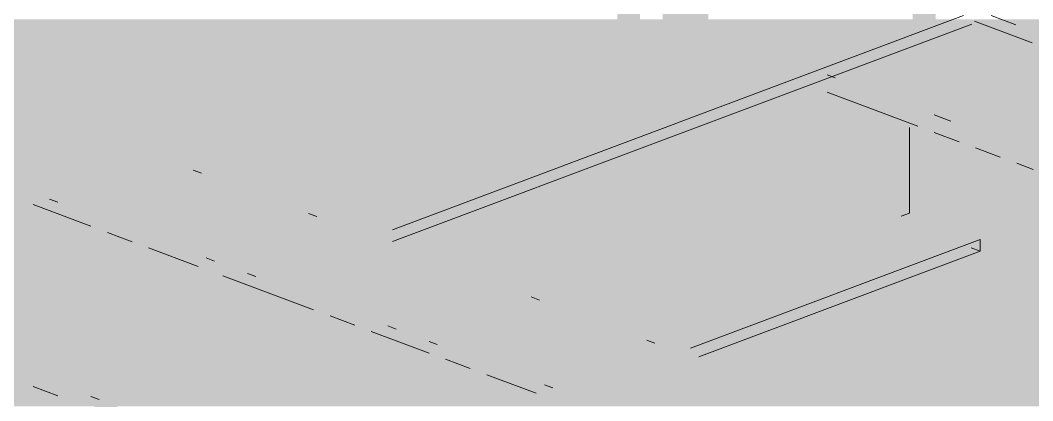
# Paper-space layout '03 3D Building and Roof' of a CAD drawing. Header units: millimetres. Extents: x 5 to 415, y 5 to 292.
# Drawn here: x 193.81 to 201.45, y 98.33 to 101.19 of the extents above; entities that cross this region are included whole.
import ezdxf

# ---------------------------------------------------------------- set-up
doc = ezdxf.new("R2010")
doc.units = ezdxf.units.MM
doc.layers.add('EXISTING', color=7, linetype='Continuous')
doc.layers.add('IMAGES', color=7, linetype='Continuous')

# ---------------------------------------------------------------- blocks, each defined once
blk = doc.blocks.new('SHEET_03')
at = {"layer": 'EXISTING', "color": 250, "lineweight": 9}
for p, q in [((196.6188, 99.6165), (200.9243, 101.2294)), ((201.1304, 101.2291), (201.317, 101.1592)), ((196.6188, 99.5291), (200.9867, 101.1653)), ((201.4413, 101.0253), (201.0061, 101.1883)), ((199.8945, 100.7836), (199.9566, 100.7603)), ((200.5784, 100.3963), (199.8945, 100.6525)), ((200.7028, 100.4808), (200.8271, 100.4343)), ((200.5158, 100.3865), (200.5158, 99.7423)), ((200.8893, 100.2798), (200.7028, 100.3497)), ((201.2002, 100.1634), (201.0137, 100.2333)), ((201.4489, 100.0702), (201.3245, 100.1168)), ((195.1775, 100.0424), (195.1153, 100.0657)), ((194.0334, 99.8467), (194.0956, 99.8234)), ((194.3443, 99.6428), (193.909, 99.8059)), ((196.048, 99.7163), (195.9858, 99.7396)), ((200.4534, 99.719), (200.5158, 99.7423)), ((194.6552, 99.5264), (194.4686, 99.5963)), ((198.8651, 98.7245), (201.0491, 99.5426)), ((201.0491, 99.5426), (201.0491, 99.4552)), ((195.1526, 99.34), (194.7795, 99.4798)), ((201.0491, 99.4552), (200.9796, 99.4812)), ((195.2148, 99.4042), (195.2769, 99.3809)), ((198.9275, 98.6604), (201.0491, 99.4552)), ((196.0231, 99.0139), (195.3391, 99.2702)), ((195.5256, 99.2877), (195.5878, 99.2644)), ((197.7268, 99.0874), (197.6646, 99.1107)), ((196.334, 98.8975), (196.1474, 98.9674)), ((196.8936, 98.6879), (196.4583, 98.8509)), ((196.5827, 98.8917), (196.6448, 98.8684)), ((196.8936, 98.7753), (196.9557, 98.752)), ((198.5973, 98.7613), (198.5351, 98.7846)), ((197.2044, 98.5714), (197.0179, 98.6413)), ((197.7019, 98.3851), (197.3288, 98.5248)), ((194.0956, 98.3666), (193.909, 98.4365)), ((197.764, 98.4492), (197.8262, 98.4259)), ((194.3443, 98.3609), (194.4064, 98.3376))]:
    blk.add_line(p, q, dxfattribs=at)
at = {"layer": 'IMAGES', "color": 7}
for points in [[(198.313, 101.0286), (198.4843, 101.0286), (198.313, 101.3714), (198.4843, 101.3714)], [(198.6557, 101.0286), (198.827, 101.0286), (198.6557, 101.3714), (198.827, 101.3714)], [(198.827, 101.0286), (198.9984, 101.0286), (198.827, 101.3714), (198.9984, 101.3714)], [(200.5407, 100.8571), (200.712, 100.8571), (200.5407, 101.3714), (200.712, 101.3714)], [(193.0007, 101.0286), (197.7989, 101.0286), (193.0007, 101.2), (197.7989, 101.2)], [(197.7989, 101.0286), (198.1416, 101.0286), (197.7989, 101.2), (198.1416, 101.2)], [(198.1416, 101.0286), (198.313, 101.0286), (198.1416, 101.2), (198.313, 101.2)], [(198.4843, 101.0286), (198.6557, 101.0286), (198.4843, 101.2), (198.6557, 101.2)], [(198.9984, 101.0286), (200.0266, 101.0286), (198.9984, 101.2), (200.0266, 101.2)], [(200.0266, 101.0286), (200.1979, 101.0286), (200.0266, 101.2), (200.1979, 101.2)], [(200.1979, 101.0286), (200.5407, 101.0286), (200.1979, 101.2), (200.5407, 101.2)], [(200.712, 101.0286), (200.8834, 101.0286), (200.712, 101.2), (200.8834, 101.2)], [(200.8834, 101.0286), (201.3975, 101.0286), (200.8834, 101.2), (201.3975, 101.2)], [(201.3975, 101.0286), (201.5689, 101.0286), (201.3975, 101.2), (201.5689, 101.2)], [(193.5148, 100.8571), (197.1134, 100.8571), (193.5148, 101.0286), (197.1134, 101.0286)], [(197.1134, 100.8571), (197.6275, 100.8571), (197.1134, 101.0286), (197.6275, 101.0286)], [(197.6275, 100.8571), (197.7989, 100.8571), (197.6275, 101.0286), (197.7989, 101.0286)], [(197.7989, 100.8571), (197.9702, 100.8571), (197.7989, 101.0286), (197.9702, 101.0286)], [(197.9702, 100.8571), (198.1416, 100.8571), (197.9702, 101.0286), (198.1416, 101.0286)], [(198.1416, 100.8571), (198.313, 100.8571), (198.1416, 101.0286), (198.313, 101.0286)], [(198.313, 100.8571), (198.827, 100.8571), (198.313, 101.0286), (198.827, 101.0286)], [(198.827, 100.8571), (199.5125, 100.8571), (198.827, 101.0286), (199.5125, 101.0286)], [(199.5125, 100.8571), (200.0266, 100.8571), (199.5125, 101.0286), (200.0266, 101.0286)], [(200.0266, 100.8571), (200.1979, 100.8571), (200.0266, 101.0286), (200.1979, 101.0286)], [(200.1979, 100.8571), (200.3693, 100.8571), (200.1979, 101.0286), (200.3693, 101.0286)], [(200.3693, 100.8571), (200.5407, 100.8571), (200.3693, 101.0286), (200.5407, 101.0286)], [(200.712, 100.8571), (200.8834, 100.8571), (200.712, 101.0286), (200.8834, 101.0286)], [(200.8834, 100.8571), (201.0548, 100.8571), (200.8834, 101.0286), (201.0548, 101.0286)], [(201.0548, 100.8571), (201.2261, 100.8571), (201.0548, 101.0286), (201.2261, 101.0286)], [(201.2261, 100.8571), (201.3975, 100.8571), (201.2261, 101.0286), (201.3975, 101.0286)], [(201.3975, 100.8571), (201.9116, 100.8571), (201.3975, 101.0286), (201.9116, 101.0286)], [(193.5148, 100.6857), (193.8575, 100.6857), (193.5148, 100.8571), (193.8575, 100.8571)], [(193.8575, 100.6857), (194.0289, 100.6857), (193.8575, 100.8571), (194.0289, 100.8571)], [(194.0289, 100.6857), (196.5993, 100.6857), (194.0289, 100.8571), (196.5993, 100.8571)], [(196.5993, 100.6857), (196.942, 100.6857), (196.5993, 100.8571), (196.942, 100.8571)], [(196.942, 100.6857), (197.1134, 100.6857), (196.942, 100.8571), (197.1134, 100.8571)], [(197.1134, 100.6857), (197.4561, 100.6857), (197.1134, 100.8571), (197.4561, 100.8571)], [(197.4561, 100.6857), (197.6275, 100.6857), (197.4561, 100.8571), (197.6275, 100.8571)], [(197.6275, 100.6857), (197.7989, 100.6857), (197.6275, 100.8571), (197.7989, 100.8571)], [(197.7989, 100.6857), (197.9702, 100.6857), (197.7989, 100.8571), (197.9702, 100.8571)], [(197.9702, 100.6857), (198.1416, 100.6857), (197.9702, 100.8571), (198.1416, 100.8571)], [(198.1416, 100.6857), (199.1698, 100.6857), (198.1416, 100.8571), (199.1698, 100.8571)], [(199.1698, 100.6857), (199.3411, 100.6857), (199.1698, 100.8571), (199.3411, 100.8571)], [(199.3411, 100.6857), (199.5125, 100.6857), (199.3411, 100.8571), (199.5125, 100.8571)], [(199.5125, 100.6857), (199.6839, 100.6857), (199.5125, 100.8571), (199.6839, 100.8571)], [(199.6839, 100.5143), (199.8552, 100.5143), (199.6839, 100.8571), (199.8552, 100.8571)], [(199.8552, 100.6857), (200.1979, 100.6857), (199.8552, 100.8571), (200.1979, 100.8571)], [(200.1979, 100.6857), (200.3693, 100.6857), (200.1979, 100.8571), (200.3693, 100.8571)], [(200.3693, 100.6857), (200.5407, 100.6857), (200.3693, 100.8571), (200.5407, 100.8571)], [(200.5407, 100.6857), (200.712, 100.6857), (200.5407, 100.8571), (200.712, 100.8571)], [(200.712, 100.6857), (200.8834, 100.6857), (200.712, 100.8571), (200.8834, 100.8571)], [(200.8834, 100.6857), (201.0548, 100.6857), (200.8834, 100.8571), (201.0548, 100.8571)], [(201.0548, 100.6857), (201.2261, 100.6857), (201.0548, 100.8571), (201.2261, 100.8571)], [(201.2261, 100.6857), (201.3975, 100.6857), (201.2261, 100.8571), (201.3975, 100.8571)], [(201.3975, 100.6857), (201.5689, 100.6857), (201.3975, 100.8571), (201.5689, 100.8571)], [(193.6861, 100.5143), (193.8575, 100.5143), (193.6861, 100.6857), (193.8575, 100.6857)], [(193.8575, 100.5143), (194.0289, 100.5143), (193.8575, 100.6857), (194.0289, 100.6857)], [(194.0289, 100.5143), (194.2002, 100.5143), (194.0289, 100.6857), (194.2002, 100.6857)], [(194.2002, 100.5143), (194.3716, 100.5143), (194.2002, 100.6857), (194.3716, 100.6857)], [(194.3716, 100.5143), (196.2566, 100.5143), (194.3716, 100.6857), (196.2566, 100.6857)], [(196.2566, 100.5143), (196.5993, 100.5143), (196.2566, 100.6857), (196.5993, 100.6857)], [(196.5993, 100.5143), (196.942, 100.5143), (196.5993, 100.6857), (196.942, 100.6857)], [(196.942, 100.5143), (197.1134, 100.5143), (196.942, 100.6857), (197.1134, 100.6857)], [(197.1134, 100.5143), (197.2848, 100.5143), (197.1134, 100.6857), (197.2848, 100.6857)], [(197.2848, 100.5143), (197.4561, 100.5143), (197.2848, 100.6857), (197.4561, 100.6857)], [(197.4561, 100.5143), (197.6275, 100.5143), (197.4561, 100.6857), (197.6275, 100.6857)], [(197.6275, 100.5143), (197.7989, 100.5143), (197.6275, 100.6857), (197.7989, 100.6857)], [(197.7989, 100.5143), (198.6557, 100.5143), (197.7989, 100.6857), (198.6557, 100.6857)], [(198.6557, 100.5143), (198.827, 100.5143), (198.6557, 100.6857), (198.827, 100.6857)], [(198.827, 100.5143), (198.9984, 100.5143), (198.827, 100.6857), (198.9984, 100.6857)], [(198.9984, 100.5143), (199.1698, 100.5143), (198.9984, 100.6857), (199.1698, 100.6857)], [(199.1698, 100.5143), (199.5125, 100.5143), (199.1698, 100.6857), (199.5125, 100.6857)], [(199.5125, 100.5143), (199.6839, 100.5143), (199.5125, 100.6857), (199.6839, 100.6857)], [(199.8552, 100.5143), (200.0266, 100.5143), (199.8552, 100.6857), (200.0266, 100.6857)], [(200.0266, 100.5143), (200.1979, 100.5143), (200.0266, 100.6857), (200.1979, 100.6857)], [(200.1979, 100.5143), (200.3693, 100.5143), (200.1979, 100.6857), (200.3693, 100.6857)], [(200.3693, 100.5143), (200.5407, 100.5143), (200.3693, 100.6857), (200.5407, 100.6857)], [(200.5407, 100.5143), (200.712, 100.5143), (200.5407, 100.6857), (200.712, 100.6857)], [(200.712, 100.5143), (200.8834, 100.5143), (200.712, 100.6857), (200.8834, 100.6857)], [(200.8834, 100.5143), (201.3975, 100.5143), (200.8834, 100.6857), (201.3975, 100.6857)], [(201.3975, 100.5143), (201.5689, 100.5143), (201.3975, 100.6857), (201.5689, 100.6857)], [(193.6861, 100.3429), (193.8575, 100.3429), (193.6861, 100.5143), (193.8575, 100.5143)], [(193.8575, 100.3429), (194.0289, 100.3429), (193.8575, 100.5143), (194.0289, 100.5143)], [(194.0289, 100.3429), (194.2002, 100.3429), (194.0289, 100.5143), (194.2002, 100.5143)], [(194.2002, 100.3429), (194.3716, 100.3429), (194.2002, 100.5143), (194.3716, 100.5143)], [(194.3716, 100.3429), (194.8857, 100.3429), (194.3716, 100.5143), (194.8857, 100.5143)], [(194.8857, 100.3429), (195.0571, 100.3429), (194.8857, 100.5143), (195.0571, 100.5143)], [(195.0571, 100.3429), (195.7425, 100.3429), (195.0571, 100.5143), (195.7425, 100.5143)], [(195.7425, 100.3429), (196.2566, 100.3429), (195.7425, 100.5143), (196.2566, 100.5143)], [(196.2566, 100.3429), (196.5993, 100.3429), (196.2566, 100.5143), (196.5993, 100.5143)], [(196.5993, 100.3429), (196.7707, 100.3429), (196.5993, 100.5143), (196.7707, 100.5143)], [(196.7707, 100.3429), (196.942, 100.3429), (196.7707, 100.5143), (196.942, 100.5143)], [(196.942, 100.3429), (197.1134, 100.3429), (196.942, 100.5143), (197.1134, 100.5143)], [(197.1134, 100.3429), (197.2848, 100.3429), (197.1134, 100.5143), (197.2848, 100.5143)], [(197.2848, 100.3429), (197.9702, 100.3429), (197.2848, 100.5143), (197.9702, 100.5143)], [(197.9702, 100.3429), (198.313, 100.3429), (197.9702, 100.5143), (198.313, 100.5143)], [(198.313, 100.3429), (198.4843, 100.3429), (198.313, 100.5143), (198.4843, 100.5143)], [(198.4843, 100.3429), (198.6557, 100.3429), (198.4843, 100.5143), (198.6557, 100.5143)], [(198.6557, 100.3429), (198.827, 100.3429), (198.6557, 100.5143), (198.827, 100.5143)], [(198.827, 100.3429), (199.3411, 100.3429), (198.827, 100.5143), (199.3411, 100.5143)], [(199.3411, 100.3429), (199.5125, 100.3429), (199.3411, 100.5143), (199.5125, 100.5143)], [(199.5125, 100.3429), (199.6839, 100.3429), (199.5125, 100.5143), (199.6839, 100.5143)], [(199.6839, 100.3429), (199.8552, 100.3429), (199.6839, 100.5143), (199.8552, 100.5143)], [(199.8552, 100.3429), (200.0266, 100.3429), (199.8552, 100.5143), (200.0266, 100.5143)], [(200.0266, 100.3429), (200.1979, 100.3429), (200.0266, 100.5143), (200.1979, 100.5143)], [(200.1979, 100.3429), (200.8834, 100.3429), (200.1979, 100.5143), (200.8834, 100.5143)], [(200.8834, 100.3429), (201.0548, 100.3429), (200.8834, 100.5143), (201.0548, 100.5143)], [(201.0548, 100.3429), (201.2261, 100.3429), (201.0548, 100.5143), (201.2261, 100.5143)], [(201.2261, 100.3429), (201.5689, 100.3429), (201.2261, 100.5143), (201.5689, 100.5143)], [(193.5148, 100.1714), (194.0289, 100.1714), (193.5148, 100.3429), (194.0289, 100.3429)], [(194.0289, 100.1714), (194.2002, 100.1714), (194.0289, 100.3429), (194.2002, 100.3429)], [(194.2002, 100.1714), (194.3716, 100.1714), (194.2002, 100.3429), (194.3716, 100.3429)], [(194.3716, 100.1714), (194.543, 100.1714), (194.3716, 100.3429), (194.543, 100.3429)], [(194.543, 100.1714), (194.7143, 100.1714), (194.543, 100.3429), (194.7143, 100.3429)], [(194.7143, 100.1714), (194.8857, 100.1714), (194.7143, 100.3429), (194.8857, 100.3429)], [(194.8857, 100.1714), (195.0571, 100.1714), (194.8857, 100.3429), (195.0571, 100.3429)], [(195.0571, 100.1714), (195.2284, 100.1714), (195.0571, 100.3429), (195.2284, 100.3429)], [(195.2284, 100.1714), (195.3998, 100.1714), (195.2284, 100.3429), (195.3998, 100.3429)], [(195.3998, 100.1714), (195.7425, 100.1714), (195.3998, 100.3429), (195.7425, 100.3429)], [(195.7425, 100.1714), (195.9139, 100.1714), (195.7425, 100.3429), (195.9139, 100.3429)], [(195.9139, 100.1714), (196.0852, 100.1714), (195.9139, 100.3429), (196.0852, 100.3429)], [(196.0852, 100.1714), (196.2566, 100.1714), (196.0852, 100.3429), (196.2566, 100.3429)], [(196.2566, 100.1714), (196.5993, 100.1714), (196.2566, 100.3429), (196.5993, 100.3429)], [(196.5993, 100.1714), (196.7707, 100.1714), (196.5993, 100.3429), (196.7707, 100.3429)], [(196.7707, 100.1714), (197.6275, 100.1714), (196.7707, 100.3429), (197.6275, 100.3429)], [(197.6275, 100.1714), (197.7989, 100.1714), (197.6275, 100.3429), (197.7989, 100.3429)], [(197.7989, 100.1714), (197.9702, 100.1714), (197.7989, 100.3429), (197.9702, 100.3429)], [(197.9702, 100.1714), (198.1416, 100.1714), (197.9702, 100.3429), (198.1416, 100.3429)], [(198.1416, 100.1714), (198.313, 100.1714), (198.1416, 100.3429), (198.313, 100.3429)], [(198.313, 100.1714), (198.6557, 100.1714), (198.313, 100.3429), (198.6557, 100.3429)], [(198.6557, 100.1714), (198.827, 100.1714), (198.6557, 100.3429), (198.827, 100.3429)], [(198.827, 100.1714), (199.1698, 100.1714), (198.827, 100.3429), (199.1698, 100.3429)], [(199.1698, 100.1714), (199.3411, 100.1714), (199.1698, 100.3429), (199.3411, 100.3429)], [(199.3411, 100.1714), (199.5125, 100.1714), (199.3411, 100.3429), (199.5125, 100.3429)], [(199.5125, 100.1714), (200.0266, 100.1714), (199.5125, 100.3429), (200.0266, 100.3429)], [(200.0266, 100.1714), (200.1979, 100.1714), (200.0266, 100.3429), (200.1979, 100.3429)], [(200.1979, 100.1714), (200.3693, 100.1714), (200.1979, 100.3429), (200.3693, 100.3429)], [(200.3693, 100.1714), (200.5407, 100.1714), (200.3693, 100.3429), (200.5407, 100.3429)], [(200.5407, 100.1714), (200.8834, 100.1714), (200.5407, 100.3429), (200.8834, 100.3429)], [(200.8834, 100.1714), (201.2261, 100.1714), (200.8834, 100.3429), (201.2261, 100.3429)], [(201.2261, 100.1714), (201.3975, 100.1714), (201.2261, 100.3429), (201.3975, 100.3429)], [(201.3975, 100.1714), (201.5689, 100.1714), (201.3975, 100.3429), (201.5689, 100.3429)], [(193.6861, 100), (193.8575, 100), (193.6861, 100.1714), (193.8575, 100.1714)], [(193.8575, 100), (194.0289, 100), (193.8575, 100.1714), (194.0289, 100.1714)], [(194.0289, 100), (194.3716, 100), (194.0289, 100.1714), (194.3716, 100.1714)], [(194.3716, 100), (194.543, 100), (194.3716, 100.1714), (194.543, 100.1714)], [(194.543, 100), (194.7143, 100), (194.543, 100.1714), (194.7143, 100.1714)], [(194.7143, 100), (194.8857, 100), (194.7143, 100.1714), (194.8857, 100.1714)], [(194.8857, 100), (195.0571, 100), (194.8857, 100.1714), (195.0571, 100.1714)], [(195.0571, 100), (195.2284, 100), (195.0571, 100.1714), (195.2284, 100.1714)], [(195.2284, 100), (195.3998, 100), (195.2284, 100.1714), (195.3998, 100.1714)], [(195.3998, 100), (195.5711, 100), (195.3998, 100.1714), (195.5711, 100.1714)], [(195.5711, 100), (195.7425, 100), (195.5711, 100.1714), (195.7425, 100.1714)], [(195.7425, 100), (195.9139, 100), (195.7425, 100.1714), (195.9139, 100.1714)], [(195.9139, 100), (196.0852, 100), (195.9139, 100.1714), (196.0852, 100.1714)], [(196.0852, 100), (196.2566, 100), (196.0852, 100.1714), (196.2566, 100.1714)], [(196.2566, 100), (196.5993, 100), (196.2566, 100.1714), (196.5993, 100.1714)], [(196.5993, 100), (197.1134, 100), (196.5993, 100.1714), (197.1134, 100.1714)], [(197.1134, 100), (197.2848, 100), (197.1134, 100.1714), (197.2848, 100.1714)], [(197.2848, 100), (197.6275, 100), (197.2848, 100.1714), (197.6275, 100.1714)], [(197.6275, 100), (197.7989, 100), (197.6275, 100.1714), (197.7989, 100.1714)], [(197.7989, 100), (197.9702, 100), (197.7989, 100.1714), (197.9702, 100.1714)], [(197.9702, 100), (198.1416, 100), (197.9702, 100.1714), (198.1416, 100.1714)], [(198.1416, 100), (198.313, 100), (198.1416, 100.1714), (198.313, 100.1714)], [(198.313, 100), (198.4843, 100), (198.313, 100.1714), (198.4843, 100.1714)], [(198.4843, 100), (198.6557, 100), (198.4843, 100.1714), (198.6557, 100.1714)], [(198.6557, 100), (199.1698, 100), (198.6557, 100.1714), (199.1698, 100.1714)], [(199.1698, 100), (200.1979, 100), (199.1698, 100.1714), (200.1979, 100.1714)], [(200.1979, 99.6571), (200.3693, 99.6571), (200.1979, 100.1714), (200.3693, 100.1714)], [(200.3693, 99.8286), (200.5407, 99.8286), (200.3693, 100.1714), (200.5407, 100.1714)], [(200.5407, 99.6571), (200.712, 99.6571), (200.5407, 100.1714), (200.712, 100.1714)], [(200.712, 99.8286), (200.8834, 99.8286), (200.712, 100.1714), (200.8834, 100.1714)], [(200.8834, 100), (201.0548, 100), (200.8834, 100.1714), (201.0548, 100.1714)], [(201.0548, 100), (201.2261, 100), (201.0548, 100.1714), (201.2261, 100.1714)], [(201.2261, 100), (201.3975, 100), (201.2261, 100.1714), (201.3975, 100.1714)], [(201.3975, 100), (201.5689, 100), (201.3975, 100.1714), (201.5689, 100.1714)], [(193.6861, 99.8286), (193.8575, 99.8286), (193.6861, 100), (193.8575, 100)], [(193.8575, 99.8286), (194.2002, 99.8286), (193.8575, 100), (194.2002, 100)], [(194.2002, 99.8286), (194.543, 99.8286), (194.2002, 100), (194.543, 100)], [(194.543, 99.8286), (194.8857, 99.8286), (194.543, 100), (194.8857, 100)], [(194.8857, 99.8286), (195.0571, 99.8286), (194.8857, 100), (195.0571, 100)], [(195.0571, 99.8286), (195.2284, 99.8286), (195.0571, 100), (195.2284, 100)], [(195.2284, 99.8286), (195.3998, 99.8286), (195.2284, 100), (195.3998, 100)], [(195.3998, 99.8286), (195.5711, 99.8286), (195.3998, 100), (195.5711, 100)], [(195.5711, 99.6571), (195.7425, 99.6571), (195.5711, 100), (195.7425, 100)], [(195.7425, 99.8286), (196.0852, 99.8286), (195.7425, 100), (196.0852, 100)], [(196.0852, 99.8286), (196.7707, 99.8286), (196.0852, 100), (196.7707, 100)], [(196.7707, 99.8286), (196.942, 99.8286), (196.7707, 100), (196.942, 100)], [(196.942, 99.8286), (197.1134, 99.8286), (196.942, 100), (197.1134, 100)], [(197.1134, 99.8286), (197.2848, 99.8286), (197.1134, 100), (197.2848, 100)], [(197.2848, 99.8286), (197.4561, 99.8286), (197.2848, 100), (197.4561, 100)], [(197.4561, 99.6571), (197.6275, 99.6571), (197.4561, 100), (197.6275, 100)], [(197.6275, 99.8286), (197.7989, 99.8286), (197.6275, 100), (197.7989, 100)], [(197.7989, 99.8286), (197.9702, 99.8286), (197.7989, 100), (197.9702, 100)], [(197.9702, 99.8286), (198.1416, 99.8286), (197.9702, 100), (198.1416, 100)], [(198.1416, 99.8286), (198.313, 99.8286), (198.1416, 100), (198.313, 100)], [(198.313, 99.8286), (198.6557, 99.8286), (198.313, 100), (198.6557, 100)], [(198.6557, 99.8286), (200.1979, 99.8286), (198.6557, 100), (200.1979, 100)], [(200.8834, 99.8286), (201.0548, 99.8286), (200.8834, 100), (201.0548, 100)], [(201.0548, 99.8286), (201.2261, 99.8286), (201.0548, 100), (201.2261, 100)], [(201.2261, 99.8286), (201.3975, 99.8286), (201.2261, 100), (201.3975, 100)], [(201.3975, 99.8286), (201.7402, 99.8286), (201.3975, 100), (201.7402, 100)], [(193.6861, 99.6571), (193.8575, 99.6571), (193.6861, 99.8286), (193.8575, 99.8286)], [(193.8575, 99.6571), (194.2002, 99.6571), (193.8575, 99.8286), (194.2002, 99.8286)], [(194.2002, 99.4857), (194.3716, 99.4857), (194.2002, 99.8286), (194.3716, 99.8286)], [(194.3716, 99.4857), (194.543, 99.4857), (194.3716, 99.8286), (194.543, 99.8286)], [(194.543, 99.6571), (194.7143, 99.6571), (194.543, 99.8286), (194.7143, 99.8286)], [(194.7143, 99.6571), (194.8857, 99.6571), (194.7143, 99.8286), (194.8857, 99.8286)], [(194.8857, 99.6571), (195.2284, 99.6571), (194.8857, 99.8286), (195.2284, 99.8286)], [(195.2284, 99.6571), (195.5711, 99.6571), (195.2284, 99.8286), (195.5711, 99.8286)], [(195.7425, 99.6571), (195.9139, 99.6571), (195.7425, 99.8286), (195.9139, 99.8286)], [(195.9139, 99.6571), (196.0852, 99.6571), (195.9139, 99.8286), (196.0852, 99.8286)], [(196.0852, 99.6571), (196.428, 99.6571), (196.0852, 99.8286), (196.428, 99.8286)], [(196.428, 99.4857), (196.5993, 99.4857), (196.428, 99.8286), (196.5993, 99.8286)], [(196.5993, 99.6571), (196.7707, 99.6571), (196.5993, 99.8286), (196.7707, 99.8286)], [(196.7707, 99.6571), (196.942, 99.6571), (196.7707, 99.8286), (196.942, 99.8286)], [(196.942, 99.6571), (197.1134, 99.6571), (196.942, 99.8286), (197.1134, 99.8286)], [(197.1134, 99.6571), (197.4561, 99.6571), (197.1134, 99.8286), (197.4561, 99.8286)], [(197.6275, 99.6571), (197.7989, 99.6571), (197.6275, 99.8286), (197.7989, 99.8286)], [(197.7989, 99.6571), (197.9702, 99.6571), (197.7989, 99.8286), (197.9702, 99.8286)], [(197.9702, 99.6571), (198.313, 99.6571), (197.9702, 99.8286), (198.313, 99.8286)], [(198.313, 99.6571), (199.8552, 99.6571), (198.313, 99.8286), (199.8552, 99.8286)], [(199.8552, 99.6571), (200.0266, 99.6571), (199.8552, 99.8286), (200.0266, 99.8286)], [(200.0266, 99.6571), (200.1979, 99.6571), (200.0266, 99.8286), (200.1979, 99.8286)], [(200.3693, 99.6571), (200.5407, 99.6571), (200.3693, 99.8286), (200.5407, 99.8286)], [(200.712, 99.6571), (200.8834, 99.6571), (200.712, 99.8286), (200.8834, 99.8286)], [(200.8834, 99.6571), (201.0548, 99.6571), (200.8834, 99.8286), (201.0548, 99.8286)], [(201.0548, 99.6571), (201.2261, 99.6571), (201.0548, 99.8286), (201.2261, 99.8286)], [(201.2261, 99.6571), (201.3975, 99.6571), (201.2261, 99.8286), (201.3975, 99.8286)], [(201.3975, 99.6571), (201.5689, 99.6571), (201.3975, 99.8286), (201.5689, 99.8286)], [(193.5148, 99.4857), (193.8575, 99.4857), (193.5148, 99.6571), (193.8575, 99.6571)], [(193.8575, 99.4857), (194.0289, 99.4857), (193.8575, 99.6571), (194.0289, 99.6571)], [(194.0289, 99.4857), (194.2002, 99.4857), (194.0289, 99.6571), (194.2002, 99.6571)], [(194.543, 99.4857), (194.7143, 99.4857), (194.543, 99.6571), (194.7143, 99.6571)], [(194.7143, 99.4857), (194.8857, 99.4857), (194.7143, 99.6571), (194.8857, 99.6571)], [(194.8857, 99.4857), (195.0571, 99.4857), (194.8857, 99.6571), (195.0571, 99.6571)], [(195.0571, 99.4857), (195.3998, 99.4857), (195.0571, 99.6571), (195.3998, 99.6571)], [(195.3998, 99.4857), (196.2566, 99.4857), (195.3998, 99.6571), (196.2566, 99.6571)], [(196.2566, 99.4857), (196.428, 99.4857), (196.2566, 99.6571), (196.428, 99.6571)], [(196.5993, 99.4857), (196.7707, 99.4857), (196.5993, 99.6571), (196.7707, 99.6571)], [(196.7707, 99.4857), (196.942, 99.4857), (196.7707, 99.6571), (196.942, 99.6571)], [(196.942, 99.4857), (197.1134, 99.4857), (196.942, 99.6571), (197.1134, 99.6571)], [(197.1134, 99.4857), (197.2848, 99.4857), (197.1134, 99.6571), (197.2848, 99.6571)], [(197.2848, 99.3143), (197.4561, 99.3143), (197.2848, 99.6571), (197.4561, 99.6571)], [(197.4561, 99.4857), (197.7989, 99.4857), (197.4561, 99.6571), (197.7989, 99.6571)], [(197.7989, 99.4857), (199.5125, 99.4857), (197.7989, 99.6571), (199.5125, 99.6571)], [(199.5125, 99.4857), (199.6839, 99.4857), (199.5125, 99.6571), (199.6839, 99.6571)], [(199.6839, 99.4857), (199.8552, 99.4857), (199.6839, 99.6571), (199.8552, 99.6571)], [(199.8552, 99.4857), (200.0266, 99.4857), (199.8552, 99.6571), (200.0266, 99.6571)], [(200.0266, 99.4857), (200.1979, 99.4857), (200.0266, 99.6571), (200.1979, 99.6571)], [(200.1979, 99.4857), (200.8834, 99.4857), (200.1979, 99.6571), (200.8834, 99.6571)], [(200.8834, 99.4857), (201.0548, 99.4857), (200.8834, 99.6571), (201.0548, 99.6571)], [(201.0548, 99.4857), (201.2261, 99.4857), (201.0548, 99.6571), (201.2261, 99.6571)], [(201.2261, 99.4857), (201.9116, 99.4857), (201.2261, 99.6571), (201.9116, 99.6571)], [(192.658, 99.3143), (193.8575, 99.3143), (192.658, 99.4857), (193.8575, 99.4857)], [(193.8575, 99.3143), (194.2002, 99.3143), (193.8575, 99.4857), (194.2002, 99.4857)], [(194.2002, 99.3143), (194.3716, 99.3143), (194.2002, 99.4857), (194.3716, 99.4857)], [(194.3716, 99.3143), (194.543, 99.3143), (194.3716, 99.4857), (194.543, 99.4857)], [(194.543, 99.3143), (194.7143, 99.3143), (194.543, 99.4857), (194.7143, 99.4857)], [(194.7143, 99.3143), (195.3998, 99.3143), (194.7143, 99.4857), (195.3998, 99.4857)], [(195.3998, 99.3143), (195.5711, 99.3143), (195.3998, 99.4857), (195.5711, 99.4857)], [(195.5711, 99.3143), (195.7425, 99.3143), (195.5711, 99.4857), (195.7425, 99.4857)], [(195.7425, 99.3143), (195.9139, 99.3143), (195.7425, 99.4857), (195.9139, 99.4857)], [(195.9139, 99.3143), (196.2566, 99.3143), (195.9139, 99.4857), (196.2566, 99.4857)], [(196.2566, 99.3143), (196.5993, 99.3143), (196.2566, 99.4857), (196.5993, 99.4857)], [(196.5993, 99.3143), (196.7707, 99.3143), (196.5993, 99.4857), (196.7707, 99.4857)], [(196.7707, 99.3143), (196.942, 99.3143), (196.7707, 99.4857), (196.942, 99.4857)], [(196.942, 99.3143), (197.1134, 99.3143), (196.942, 99.4857), (197.1134, 99.4857)], [(197.1134, 99.1429), (197.2848, 99.1429), (197.1134, 99.4857), (197.2848, 99.4857)], [(197.4561, 99.3143), (199.1698, 99.3143), (197.4561, 99.4857), (199.1698, 99.4857)], [(199.1698, 99.3143), (199.5125, 99.3143), (199.1698, 99.4857), (199.5125, 99.4857)], [(199.5125, 99.3143), (199.6839, 99.3143), (199.5125, 99.4857), (199.6839, 99.4857)], [(199.6839, 99.3143), (199.8552, 99.3143), (199.6839, 99.4857), (199.8552, 99.4857)], [(199.8552, 99.3143), (200.0266, 99.3143), (199.8552, 99.4857), (200.0266, 99.4857)], [(200.0266, 99.3143), (200.1979, 99.3143), (200.0266, 99.4857), (200.1979, 99.4857)], [(200.1979, 99.3143), (200.3693, 99.3143), (200.1979, 99.4857), (200.3693, 99.4857)], [(200.3693, 99.3143), (200.5407, 99.3143), (200.3693, 99.4857), (200.5407, 99.4857)], [(200.5407, 99.3143), (200.712, 99.3143), (200.5407, 99.4857), (200.712, 99.4857)], [(200.712, 99.3143), (201.0548, 99.3143), (200.712, 99.4857), (201.0548, 99.4857)], [(201.0548, 99.3143), (201.2261, 99.3143), (201.0548, 99.4857), (201.2261, 99.4857)], [(201.2261, 99.3143), (202.4257, 99.3143), (201.2261, 99.4857), (202.4257, 99.4857)], [(193.6861, 99.1429), (194.3716, 99.1429), (193.6861, 99.3143), (194.3716, 99.3143)], [(194.3716, 99.1429), (194.543, 99.1429), (194.3716, 99.3143), (194.543, 99.3143)], [(194.543, 99.1429), (194.7143, 99.1429), (194.543, 99.3143), (194.7143, 99.3143)], [(194.7143, 99.1429), (194.8857, 99.1429), (194.7143, 99.3143), (194.8857, 99.3143)], [(194.8857, 99.1429), (195.0571, 99.1429), (194.8857, 99.3143), (195.0571, 99.3143)], [(195.0571, 99.1429), (195.2284, 99.1429), (195.0571, 99.3143), (195.2284, 99.3143)], [(195.2284, 99.1429), (195.7425, 99.1429), (195.2284, 99.3143), (195.7425, 99.3143)], [(195.7425, 99.1429), (195.9139, 99.1429), (195.7425, 99.3143), (195.9139, 99.3143)], [(195.9139, 99.1429), (196.0852, 99.1429), (195.9139, 99.3143), (196.0852, 99.3143)], [(196.0852, 99.1429), (196.2566, 99.1429), (196.0852, 99.3143), (196.2566, 99.3143)], [(196.2566, 99.1429), (196.5993, 99.1429), (196.2566, 99.3143), (196.5993, 99.3143)], [(196.5993, 99.1429), (197.1134, 99.1429), (196.5993, 99.3143), (197.1134, 99.3143)], [(197.2848, 99.1429), (197.4561, 99.1429), (197.2848, 99.3143), (197.4561, 99.3143)], [(197.4561, 99.1429), (197.6275, 99.1429), (197.4561, 99.3143), (197.6275, 99.3143)], [(197.6275, 99.1429), (197.9702, 99.1429), (197.6275, 99.3143), (197.9702, 99.3143)], [(197.9702, 99.1429), (198.1416, 99.1429), (197.9702, 99.3143), (198.1416, 99.3143)], [(198.1416, 99.1429), (198.4843, 99.1429), (198.1416, 99.3143), (198.4843, 99.3143)], [(198.4843, 99.1429), (198.827, 99.1429), (198.4843, 99.3143), (198.827, 99.3143)], [(198.827, 99.1429), (198.9984, 99.1429), (198.827, 99.3143), (198.9984, 99.3143)], [(198.9984, 99.1429), (199.1698, 99.1429), (198.9984, 99.3143), (199.1698, 99.3143)], [(199.1698, 99.1429), (199.3411, 99.1429), (199.1698, 99.3143), (199.3411, 99.3143)], [(199.3411, 99.1429), (199.5125, 99.1429), (199.3411, 99.3143), (199.5125, 99.3143)], [(199.5125, 99.1429), (199.6839, 99.1429), (199.5125, 99.3143), (199.6839, 99.3143)], [(199.6839, 99.1429), (199.8552, 99.1429), (199.6839, 99.3143), (199.8552, 99.3143)], [(199.8552, 99.1429), (200.0266, 99.1429), (199.8552, 99.3143), (200.0266, 99.3143)], [(200.0266, 99.1429), (200.1979, 99.1429), (200.0266, 99.3143), (200.1979, 99.3143)], [(200.1979, 99.1429), (200.3693, 99.1429), (200.1979, 99.3143), (200.3693, 99.3143)], [(200.3693, 99.1429), (200.5407, 99.1429), (200.3693, 99.3143), (200.5407, 99.3143)], [(200.5407, 99.1429), (200.8834, 99.1429), (200.5407, 99.3143), (200.8834, 99.3143)], [(200.8834, 99.1429), (201.0548, 99.1429), (200.8834, 99.3143), (201.0548, 99.3143)], [(201.0548, 99.1429), (201.2261, 99.1429), (201.0548, 99.3143), (201.2261, 99.3143)], [(201.2261, 99.1429), (202.9398, 99.1429), (201.2261, 99.3143), (202.9398, 99.3143)], [(193.6861, 98.9714), (193.8575, 98.9714), (193.6861, 99.1429), (193.8575, 99.1429)], [(193.8575, 98.9714), (194.8857, 98.9714), (193.8575, 99.1429), (194.8857, 99.1429)], [(194.8857, 98.9714), (195.0571, 98.9714), (194.8857, 99.1429), (195.0571, 99.1429)], [(195.0571, 98.9714), (195.2284, 98.9714), (195.0571, 99.1429), (195.2284, 99.1429)], [(195.2284, 98.9714), (195.3998, 98.9714), (195.2284, 99.1429), (195.3998, 99.1429)], [(195.3998, 98.9714), (195.5711, 98.9714), (195.3998, 99.1429), (195.5711, 99.1429)], [(195.5711, 98.9714), (195.9139, 98.9714), (195.5711, 99.1429), (195.9139, 99.1429)], [(195.9139, 98.9714), (196.2566, 98.9714), (195.9139, 99.1429), (196.2566, 99.1429)], [(196.2566, 98.9714), (196.5993, 98.9714), (196.2566, 99.1429), (196.5993, 99.1429)], [(196.5993, 98.9714), (196.7707, 98.9714), (196.5993, 99.1429), (196.7707, 99.1429)], [(196.7707, 98.9714), (196.942, 98.9714), (196.7707, 99.1429), (196.942, 99.1429)], [(196.942, 98.9714), (197.1134, 98.9714), (196.942, 99.1429), (197.1134, 99.1429)], [(197.1134, 98.9714), (197.6275, 98.9714), (197.1134, 99.1429), (197.6275, 99.1429)], [(197.6275, 98.9714), (197.7989, 98.9714), (197.6275, 99.1429), (197.7989, 99.1429)], [(197.7989, 98.9714), (197.9702, 98.9714), (197.7989, 99.1429), (197.9702, 99.1429)], [(197.9702, 98.9714), (198.1416, 98.9714), (197.9702, 99.1429), (198.1416, 99.1429)], [(198.1416, 98.9714), (198.313, 98.9714), (198.1416, 99.1429), (198.313, 99.1429)], [(198.313, 98.9714), (198.4843, 98.9714), (198.313, 99.1429), (198.4843, 99.1429)], [(198.4843, 98.8), (198.6557, 98.8), (198.4843, 99.1429), (198.6557, 99.1429)], [(198.6557, 98.9714), (198.827, 98.9714), (198.6557, 99.1429), (198.827, 99.1429)], [(198.827, 98.9714), (198.9984, 98.9714), (198.827, 99.1429), (198.9984, 99.1429)], [(198.9984, 98.9714), (199.1698, 98.9714), (198.9984, 99.1429), (199.1698, 99.1429)], [(199.1698, 98.9714), (199.3411, 98.9714), (199.1698, 99.1429), (199.3411, 99.1429)], [(199.3411, 98.9714), (199.5125, 98.9714), (199.3411, 99.1429), (199.5125, 99.1429)], [(199.5125, 98.9714), (199.6839, 98.9714), (199.5125, 99.1429), (199.6839, 99.1429)], [(199.6839, 98.9714), (199.8552, 98.9714), (199.6839, 99.1429), (199.8552, 99.1429)], [(199.8552, 98.9714), (200.1979, 98.9714), (199.8552, 99.1429), (200.1979, 99.1429)], [(200.1979, 98.9714), (200.3693, 98.9714), (200.1979, 99.1429), (200.3693, 99.1429)], [(200.3693, 98.9714), (200.5407, 98.9714), (200.3693, 99.1429), (200.5407, 99.1429)], [(200.5407, 98.9714), (200.712, 98.9714), (200.5407, 99.1429), (200.712, 99.1429)], [(200.712, 98.9714), (200.8834, 98.9714), (200.712, 99.1429), (200.8834, 99.1429)], [(200.8834, 98.9714), (201.0548, 98.9714), (200.8834, 99.1429), (201.0548, 99.1429)], [(201.0548, 98.9714), (203.2825, 98.9714), (201.0548, 99.1429), (203.2825, 99.1429)], [(193.6861, 98.8), (194.0289, 98.8), (193.6861, 98.9714), (194.0289, 98.9714)], [(194.0289, 98.8), (195.3998, 98.8), (194.0289, 98.9714), (195.3998, 98.9714)], [(195.3998, 98.8), (195.5711, 98.8), (195.3998, 98.9714), (195.5711, 98.9714)], [(195.5711, 98.8), (195.7425, 98.8), (195.5711, 98.9714), (195.7425, 98.9714)], [(195.7425, 98.8), (195.9139, 98.8), (195.7425, 98.9714), (195.9139, 98.9714)], [(195.9139, 98.8), (196.0852, 98.8), (195.9139, 98.9714), (196.0852, 98.9714)], [(196.0852, 98.8), (196.7707, 98.8), (196.0852, 98.9714), (196.7707, 98.9714)], [(196.7707, 98.8), (196.942, 98.8), (196.7707, 98.9714), (196.942, 98.9714)], [(196.942, 98.8), (197.1134, 98.8), (196.942, 98.9714), (197.1134, 98.9714)], [(197.1134, 98.8), (197.2848, 98.8), (197.1134, 98.9714), (197.2848, 98.9714)], [(197.2848, 98.8), (197.6275, 98.8), (197.2848, 98.9714), (197.6275, 98.9714)], [(197.6275, 98.8), (197.9702, 98.8), (197.6275, 98.9714), (197.9702, 98.9714)], [(197.9702, 98.8), (198.1416, 98.8), (197.9702, 98.9714), (198.1416, 98.9714)], [(198.1416, 98.8), (198.313, 98.8), (198.1416, 98.9714), (198.313, 98.9714)], [(198.313, 98.8), (198.4843, 98.8), (198.313, 98.9714), (198.4843, 98.9714)], [(198.6557, 98.6286), (198.827, 98.6286), (198.6557, 98.9714), (198.827, 98.9714)], [(198.827, 98.8), (198.9984, 98.8), (198.827, 98.9714), (198.9984, 98.9714)], [(198.9984, 98.8), (199.1698, 98.8), (198.9984, 98.9714), (199.1698, 98.9714)], [(199.1698, 98.8), (199.3411, 98.8), (199.1698, 98.9714), (199.3411, 98.9714)], [(199.3411, 98.8), (199.5125, 98.8), (199.3411, 98.9714), (199.5125, 98.9714)], [(199.5125, 98.8), (199.8552, 98.8), (199.5125, 98.9714), (199.8552, 98.9714)], [(199.8552, 98.8), (200.0266, 98.8), (199.8552, 98.9714), (200.0266, 98.9714)], [(200.0266, 98.8), (200.1979, 98.8), (200.0266, 98.9714), (200.1979, 98.9714)], [(200.1979, 98.8), (200.3693, 98.8), (200.1979, 98.9714), (200.3693, 98.9714)], [(200.3693, 98.8), (203.7966, 98.8), (200.3693, 98.9714), (203.7966, 98.9714)], [(193.6861, 98.6286), (193.8575, 98.6286), (193.6861, 98.8), (193.8575, 98.8)], [(193.8575, 98.6286), (194.0289, 98.6286), (193.8575, 98.8), (194.0289, 98.8)], [(194.0289, 98.6286), (194.3716, 98.6286), (194.0289, 98.8), (194.3716, 98.8)], [(194.3716, 98.6286), (195.7425, 98.6286), (194.3716, 98.8), (195.7425, 98.8)], [(195.7425, 98.6286), (195.9139, 98.6286), (195.7425, 98.8), (195.9139, 98.8)], [(195.9139, 98.6286), (196.0852, 98.6286), (195.9139, 98.8), (196.0852, 98.8)], [(196.0852, 98.6286), (196.2566, 98.6286), (196.0852, 98.8), (196.2566, 98.8)], [(196.2566, 98.6286), (196.428, 98.6286), (196.2566, 98.8), (196.428, 98.8)], [(196.428, 98.6286), (196.5993, 98.6286), (196.428, 98.8), (196.5993, 98.8)], [(196.5993, 98.6286), (196.7707, 98.6286), (196.5993, 98.8), (196.7707, 98.8)], [(196.7707, 98.6286), (196.942, 98.6286), (196.7707, 98.8), (196.942, 98.8)], [(196.942, 98.6286), (197.1134, 98.6286), (196.942, 98.8), (197.1134, 98.8)], [(197.1134, 98.6286), (197.2848, 98.6286), (197.1134, 98.8), (197.2848, 98.8)], [(197.2848, 98.6286), (197.4561, 98.6286), (197.2848, 98.8), (197.4561, 98.8)], [(197.4561, 98.6286), (197.6275, 98.6286), (197.4561, 98.8), (197.6275, 98.8)], [(197.6275, 98.6286), (198.1416, 98.6286), (197.6275, 98.8), (198.1416, 98.8)], [(198.1416, 98.4571), (198.4843, 98.4571), (198.1416, 98.8), (198.4843, 98.8)], [(198.4843, 98.6286), (198.6557, 98.6286), (198.4843, 98.8), (198.6557, 98.8)], [(198.827, 98.6286), (198.9984, 98.6286), (198.827, 98.8), (198.9984, 98.8)], [(198.9984, 98.6286), (199.3411, 98.6286), (198.9984, 98.8), (199.3411, 98.8)], [(199.3411, 98.6286), (199.5125, 98.6286), (199.3411, 98.8), (199.5125, 98.8)], [(199.5125, 98.6286), (199.8552, 98.6286), (199.5125, 98.8), (199.8552, 98.8)], [(199.8552, 98.4571), (200.0266, 98.4571), (199.8552, 98.8), (200.0266, 98.8)], [(200.0266, 98.6286), (204.3107, 98.6286), (200.0266, 98.8), (204.3107, 98.8)], [(193.6861, 98.2857), (193.8575, 98.2857), (193.6861, 98.6286), (193.8575, 98.6286)], [(193.8575, 98.4571), (194.0289, 98.4571), (193.8575, 98.6286), (194.0289, 98.6286)], [(194.0289, 98.4571), (194.2002, 98.4571), (194.0289, 98.6286), (194.2002, 98.6286)], [(194.2002, 98.4571), (194.543, 98.4571), (194.2002, 98.6286), (194.543, 98.6286)], [(194.543, 98.4571), (194.7143, 98.4571), (194.543, 98.6286), (194.7143, 98.6286)], [(194.7143, 98.4571), (194.8857, 98.4571), (194.7143, 98.6286), (194.8857, 98.6286)], [(194.8857, 98.4571), (196.2566, 98.4571), (194.8857, 98.6286), (196.2566, 98.6286)], [(196.2566, 98.4571), (196.428, 98.4571), (196.2566, 98.6286), (196.428, 98.6286)], [(196.428, 98.4571), (196.5993, 98.4571), (196.428, 98.6286), (196.5993, 98.6286)], [(196.5993, 98.4571), (196.7707, 98.4571), (196.5993, 98.6286), (196.7707, 98.6286)], [(196.7707, 98.4571), (196.942, 98.4571), (196.7707, 98.6286), (196.942, 98.6286)], [(196.942, 98.4571), (197.1134, 98.4571), (196.942, 98.6286), (197.1134, 98.6286)], [(197.1134, 98.4571), (197.2848, 98.4571), (197.1134, 98.6286), (197.2848, 98.6286)], [(197.2848, 98.4571), (197.4561, 98.4571), (197.2848, 98.6286), (197.4561, 98.6286)], [(197.4561, 98.4571), (197.6275, 98.4571), (197.4561, 98.6286), (197.6275, 98.6286)], [(197.6275, 98.4571), (197.9702, 98.4571), (197.6275, 98.6286), (197.9702, 98.6286)], [(197.9702, 98.4571), (198.1416, 98.4571), (197.9702, 98.6286), (198.1416, 98.6286)], [(198.4843, 98.4571), (198.827, 98.4571), (198.4843, 98.6286), (198.827, 98.6286)], [(198.827, 98.4571), (199.1698, 98.4571), (198.827, 98.6286), (199.1698, 98.6286)], [(199.1698, 98.4571), (199.3411, 98.4571), (199.1698, 98.6286), (199.3411, 98.6286)], [(199.3411, 98.4571), (199.5125, 98.4571), (199.3411, 98.6286), (199.5125, 98.6286)], [(199.5125, 98.4571), (199.8552, 98.4571), (199.5125, 98.6286), (199.8552, 98.6286)], [(200.0266, 98.4571), (204.8248, 98.4571), (200.0266, 98.6286), (204.8248, 98.6286)], [(193.8575, 98.2857), (194.0289, 98.2857), (193.8575, 98.4571), (194.0289, 98.4571)], [(194.0289, 98.2857), (194.3716, 98.2857), (194.0289, 98.4571), (194.3716, 98.4571)], [(194.3716, 98.1143), (194.543, 98.1143), (194.3716, 98.4571), (194.543, 98.4571)], [(194.543, 98.2857), (194.7143, 98.2857), (194.543, 98.4571), (194.7143, 98.4571)], [(194.7143, 98.2857), (194.8857, 98.2857), (194.7143, 98.4571), (194.8857, 98.4571)], [(194.8857, 98.2857), (195.0571, 98.2857), (194.8857, 98.4571), (195.0571, 98.4571)], [(195.0571, 98.2857), (195.2284, 98.2857), (195.0571, 98.4571), (195.2284, 98.4571)], [(195.2284, 98.2857), (196.5993, 98.2857), (195.2284, 98.4571), (196.5993, 98.4571)], [(196.5993, 98.2857), (196.942, 98.2857), (196.5993, 98.4571), (196.942, 98.4571)], [(196.942, 98.2857), (197.1134, 98.2857), (196.942, 98.4571), (197.1134, 98.4571)], [(197.1134, 98.2857), (197.2848, 98.2857), (197.1134, 98.4571), (197.2848, 98.4571)], [(197.2848, 98.2857), (197.6275, 98.2857), (197.2848, 98.4571), (197.6275, 98.4571)], [(197.6275, 98.2857), (197.9702, 98.2857), (197.6275, 98.4571), (197.9702, 98.4571)], [(197.9702, 98.2857), (198.1416, 98.2857), (197.9702, 98.4571), (198.1416, 98.4571)], [(198.1416, 98.2857), (198.313, 98.2857), (198.1416, 98.4571), (198.313, 98.4571)], [(198.313, 98.2857), (198.4843, 98.2857), (198.313, 98.4571), (198.4843, 98.4571)], [(198.4843, 98.2857), (198.827, 98.2857), (198.4843, 98.4571), (198.827, 98.4571)], [(198.827, 98.2857), (199.1698, 98.2857), (198.827, 98.4571), (199.1698, 98.4571)], [(199.1698, 98.2857), (199.3411, 98.2857), (199.1698, 98.4571), (199.3411, 98.4571)], [(199.3411, 98.2857), (199.5125, 98.2857), (199.3411, 98.4571), (199.5125, 98.4571)], [(199.5125, 98.2857), (199.6839, 98.2857), (199.5125, 98.4571), (199.6839, 98.4571)], [(199.6839, 98.2857), (199.8552, 98.2857), (199.6839, 98.4571), (199.8552, 98.4571)], [(199.8552, 98.2857), (200.0266, 98.2857), (199.8552, 98.4571), (200.0266, 98.4571)], [(200.0266, 98.2857), (200.3693, 98.2857), (200.0266, 98.4571), (200.3693, 98.4571)], [(200.3693, 98.2857), (205.1675, 98.2857), (200.3693, 98.4571), (205.1675, 98.4571)]]:
    blk.add_solid(points, dxfattribs=at)

psp = doc.layouts.new('03 3D Building and Roof')

# ---------------------------------------------------------------- block references
psp.add_blockref('SHEET_03', (0, 0))

doc.saveas('drawing.dxf')
